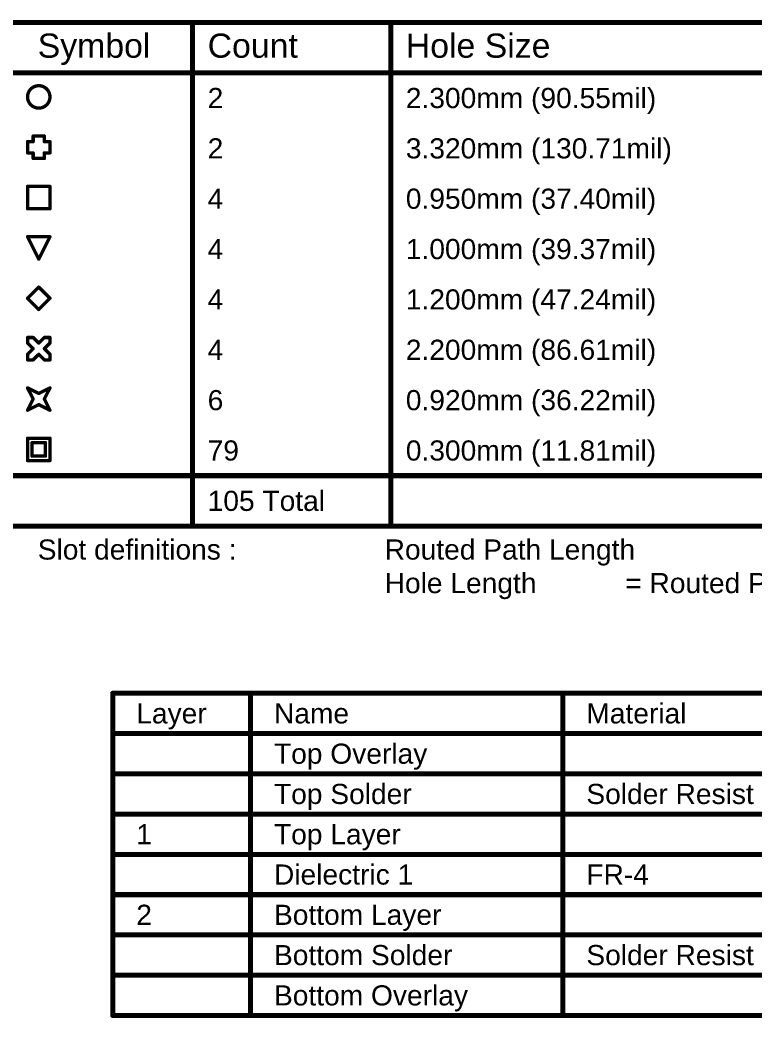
# Model space of a CAD drawing. Header units: inches. Extents: x -0.2 to 18.2, y -0.3 to 3.9.
# Drawn here: x 2.979 to 5.167, y 0.95 to 3.923 of the extents above; entities that cross this region are included whole.
import ezdxf

# ---------------------------------------------------------------- set-up
doc = ezdxf.new("R2010")
doc.units = ezdxf.units.IN
doc.header["$MEASUREMENT"] = 0
doc.layers.add('Dimension', color=6, linetype='Continuous')
doc.layers.add('Drill Drawing', color=1, linetype='Continuous')
doc.styles.add('Arial', font='', dxfattribs={"height": 0.2})
doc.styles.get('Arial').set_extended_font_data('Arial')

msp = doc.modelspace()

# ---------------------------------------------------------------- linework, layer by layer
at = {"layer": 'Dimension', "const_width": 0.015}
for points in [[(3.2551, 0.9577), (3.2551, 1.9177)], [(3.2551, 1.9177), (7.7939, 1.9177)], [(3.665, 0.9577), (3.665, 1.9177)], [(4.5948, 0.9577), (4.5948, 1.9177)], [(3.2551, 1.7977), (7.7939, 1.7977)], [(3.2551, 1.6777), (3.665, 1.6777)], [(3.665, 1.6777), (4.5948, 1.6777)], [(4.5948, 1.6777), (5.4545, 1.6777)], [(3.2551, 1.5577), (3.665, 1.5577)], [(3.665, 1.5577), (4.5948, 1.5577)], [(4.5948, 1.5577), (5.4545, 1.5577)], [(3.2551, 1.4377), (3.665, 1.4377)], [(3.665, 1.4377), (4.5948, 1.4377)], [(4.5948, 1.4377), (5.4545, 1.4377)], [(3.2551, 1.3177), (3.665, 1.3177)], [(3.665, 1.3177), (4.5948, 1.3177)], [(4.5948, 1.3177), (5.4545, 1.3177)], [(3.2551, 1.1977), (3.665, 1.1977)], [(3.665, 1.1977), (4.5948, 1.1977)], [(4.5948, 1.1977), (5.4545, 1.1977)], [(3.2551, 1.0777), (3.665, 1.0777)], [(3.665, 1.0777), (4.5948, 1.0777)], [(4.5948, 1.0777), (5.4545, 1.0777)], [(3.2551, 0.9577), (3.665, 0.9577)], [(3.665, 0.9577), (4.5948, 0.9577)], [(4.5948, 0.9577), (5.4545, 0.9577)]]:
    msp.add_lwpolyline(points, dxfattribs=at)
at = {"layer": 'Dimension', "const_width": 0.0075}
for points in [[(3.2514, 1.9177, 1), (3.2589, 1.9177, 1)], [(3.2514, 1.9177, 1), (3.2589, 1.9177, 1)], [(3.6613, 1.9177, 1), (3.6688, 1.9177, 1)], [(4.591, 1.9177, 1), (4.5985, 1.9177, 1)], [(3.2514, 1.7977, 1), (3.2589, 1.7977, 1)], [(3.2514, 1.6777, 1), (3.2589, 1.6777, 1)], [(3.6613, 1.6777, 1), (3.6688, 1.6777, 1)], [(3.6613, 1.6777, 1), (3.6688, 1.6777, 1)], [(4.591, 1.6777, 1), (4.5985, 1.6777, 1)], [(4.591, 1.6777, 1), (4.5985, 1.6777, 1)], [(3.2514, 1.5577, 1), (3.2589, 1.5577, 1)], [(3.6613, 1.5577, 1), (3.6688, 1.5577, 1)], [(3.6613, 1.5577, 1), (3.6688, 1.5577, 1)], [(4.591, 1.5577, 1), (4.5985, 1.5577, 1)], [(4.591, 1.5577, 1), (4.5985, 1.5577, 1)], [(3.2514, 1.4377, 1), (3.2589, 1.4377, 1)], [(3.6613, 1.4377, 1), (3.6688, 1.4377, 1)], [(3.6613, 1.4377, 1), (3.6688, 1.4377, 1)], [(4.591, 1.4377, 1), (4.5985, 1.4377, 1)], [(4.591, 1.4377, 1), (4.5985, 1.4377, 1)], [(3.2514, 1.3177, 1), (3.2589, 1.3177, 1)], [(3.6613, 1.3177, 1), (3.6688, 1.3177, 1)], [(3.6613, 1.3177, 1), (3.6688, 1.3177, 1)], [(4.591, 1.3177, 1), (4.5985, 1.3177, 1)], [(4.591, 1.3177, 1), (4.5985, 1.3177, 1)], [(3.2514, 1.1977, 1), (3.2589, 1.1977, 1)], [(3.6613, 1.1977, 1), (3.6688, 1.1977, 1)], [(3.6613, 1.1977, 1), (3.6688, 1.1977, 1)], [(4.591, 1.1977, 1), (4.5985, 1.1977, 1)], [(4.591, 1.1977, 1), (4.5985, 1.1977, 1)], [(3.2514, 1.0777, 1), (3.2589, 1.0777, 1)], [(3.6613, 1.0777, 1), (3.6688, 1.0777, 1)], [(3.6613, 1.0777, 1), (3.6688, 1.0777, 1)], [(4.591, 1.0777, 1), (4.5985, 1.0777, 1)], [(4.591, 1.0777, 1), (4.5985, 1.0777, 1)], [(3.2514, 0.9577, 1), (3.2589, 0.9577, 1)], [(3.2514, 0.9577, 1), (3.2589, 0.9577, 1)], [(3.6613, 0.9577, 1), (3.6688, 0.9577, 1)], [(3.6613, 0.9577, 1), (3.6688, 0.9577, 1)], [(3.6613, 0.9577, 1), (3.6688, 0.9577, 1)], [(4.591, 0.9577, 1), (4.5985, 0.9577, 1)], [(4.591, 0.9577, 1), (4.5985, 0.9577, 1)], [(4.591, 0.9577, 1), (4.5985, 0.9577, 1)]]:
    msp.add_lwpolyline(points, format="xyb", close=True, dxfattribs=at)
at = {"layer": 'Drill Drawing'}
for points, const_width in [([(2.9417, 3.9158), (18.1694, 3.9158)], 0.015), ([(3.4926, 2.4158), (3.4926, 3.9158)], 0.015), ([(4.0825, 2.4158), (4.0825, 3.9158)], 0.015), ([(2.9417, 3.7658), (18.1694, 3.7658)], 0.015), ([(3.0182, 3.5608), (3.0182, 3.5774)], 0.01), ([(3.0182, 3.5774), (3.0515, 3.5774)], 0.01), ([(3.0515, 3.5608), (3.0515, 3.5774)], 0.01), ([(3.0015, 3.5274), (3.0015, 3.5608)], 0.01), ([(3.0015, 3.5608), (3.0182, 3.5608)], 0.01), ([(3.0515, 3.5608), (3.0682, 3.5608)], 0.01), ([(3.0682, 3.5274), (3.0682, 3.5608)], 0.01), ([(3.0015, 3.5274), (3.0182, 3.5274)], 0.01), ([(3.0182, 3.5108), (3.0182, 3.5274)], 0.01), ([(3.0182, 3.5108), (3.0515, 3.5108)], 0.01), ([(3.0515, 3.5274), (3.0682, 3.5274)], 0.01), ([(3.0515, 3.5108), (3.0515, 3.5274)], 0.01), ([(3.0015, 3.4274), (3.0682, 3.4274)], 0.01), ([(3.0015, 3.3608), (3.0015, 3.4274)], 0.01), ([(3.0682, 3.3608), (3.0682, 3.4274)], 0.01), ([(3.0015, 3.3608), (3.0682, 3.3608)], 0.01), ([(3.0015, 3.2774), (3.0682, 3.2774)], 0.01), ([(3.0015, 3.2774), (3.0349, 3.2108)], 0.01), ([(3.0349, 3.2108), (3.0682, 3.2774)], 0.01), ([(3.0015, 3.0941), (3.0349, 3.1274)], 0.01), ([(3.0349, 3.1274), (3.0682, 3.0941)], 0.01), ([(3.0015, 3.0941), (3.0349, 3.0608)], 0.01), ([(3.0349, 3.0608), (3.0682, 3.0941)], 0.01), ([(3.0015, 2.9608), (3.0015, 2.9774)], 0.01), ([(3.0015, 2.9774), (3.0182, 2.9774)], 0.01), ([(3.0182, 2.9774), (3.0349, 2.9608)], 0.01), ([(3.0349, 2.9608), (3.0515, 2.9774)], 0.01), ([(3.0515, 2.9774), (3.0682, 2.9774)], 0.01), ([(3.0682, 2.9608), (3.0682, 2.9774)], 0.01), ([(3.0015, 2.9608), (3.0182, 2.9441)], 0.01), ([(3.0015, 2.9274), (3.0182, 2.9441)], 0.01), ([(3.0515, 2.9441), (3.0682, 2.9608)], 0.01), ([(3.0515, 2.9441), (3.0682, 2.9274)], 0.01), ([(3.0015, 2.9108), (3.0015, 2.9274)], 0.01), ([(3.0015, 2.9108), (3.0182, 2.9108)], 0.01), ([(3.0182, 2.9108), (3.0349, 2.9274)], 0.01), ([(3.0349, 2.9274), (3.0515, 2.9108)], 0.01), ([(3.0515, 2.9108), (3.0682, 2.9108)], 0.01), ([(3.0682, 2.9108), (3.0682, 2.9274)], 0.01), ([(3.0015, 2.8274), (3.0349, 2.8108)], 0.01), ([(3.0015, 2.8274), (3.0182, 2.7941)], 0.01), ([(3.0349, 2.8108), (3.0682, 2.8274)], 0.01), ([(3.0515, 2.7941), (3.0682, 2.8274)], 0.01), ([(3.0015, 2.7608), (3.0182, 2.7941)], 0.01), ([(3.0515, 2.7941), (3.0682, 2.7608)], 0.01), ([(3.0015, 2.7608), (3.0349, 2.7774)], 0.01), ([(3.0349, 2.7774), (3.0682, 2.7608)], 0.01), ([(3.0015, 2.6774), (3.0682, 2.6774)], 0.01), ([(3.0015, 2.6108), (3.0015, 2.6774)], 0.01), ([(3.0682, 2.6108), (3.0682, 2.6774)], 0.01), ([(3.0149, 2.6641), (3.0549, 2.6641)], 0.01), ([(3.0149, 2.6241), (3.0149, 2.6641)], 0.01), ([(3.0549, 2.6241), (3.0549, 2.6641)], 0.01), ([(3.0149, 2.6241), (3.0549, 2.6241)], 0.01), ([(3.0015, 2.6108), (3.0682, 2.6108)], 0.01), ([(2.9417, 2.5658), (18.1694, 2.5658)], 0.015), ([(2.9417, 2.4158), (18.1694, 2.4158)], 0.015)]:
    msp.add_lwpolyline(points, dxfattribs=dict(at, const_width=const_width))
for points, const_width in [([(3.4889, 3.9158, 1), (3.4964, 3.9158, 1)], 0.0075), ([(4.0787, 3.9158, 1), (4.0862, 3.9158, 1)], 0.0075), ([(3.0682, 3.6941, 1), (3.0015, 3.6941, 1)], 0.01), ([(2.999, 3.6941, 1), (3.004, 3.6941, 1)], 0.005), ([(3.0657, 3.6941, 1), (3.0707, 3.6941, 1)], 0.005), ([(3.0157, 3.5774, 1), (3.0207, 3.5774, 1)], 0.005), ([(3.0157, 3.5774, 1), (3.0207, 3.5774, 1)], 0.005), ([(3.049, 3.5774, 1), (3.054, 3.5774, 1)], 0.005), ([(3.049, 3.5774, 1), (3.054, 3.5774, 1)], 0.005), ([(2.999, 3.5608, 1), (3.004, 3.5608, 1)], 0.005), ([(2.999, 3.5608, 1), (3.004, 3.5608, 1)], 0.005), ([(3.0157, 3.5608, 1), (3.0207, 3.5608, 1)], 0.005), ([(3.0157, 3.5608, 1), (3.0207, 3.5608, 1)], 0.005), ([(3.049, 3.5608, 1), (3.054, 3.5608, 1)], 0.005), ([(3.049, 3.5608, 1), (3.054, 3.5608, 1)], 0.005), ([(3.0657, 3.5608, 1), (3.0707, 3.5608, 1)], 0.005), ([(3.0657, 3.5608, 1), (3.0707, 3.5608, 1)], 0.005), ([(2.999, 3.5274, 1), (3.004, 3.5274, 1)], 0.005), ([(2.999, 3.5274, 1), (3.004, 3.5274, 1)], 0.005), ([(3.0157, 3.5274, 1), (3.0207, 3.5274, 1)], 0.005), ([(3.0157, 3.5274, 1), (3.0207, 3.5274, 1)], 0.005), ([(3.0157, 3.5108, 1), (3.0207, 3.5108, 1)], 0.005), ([(3.0157, 3.5108, 1), (3.0207, 3.5108, 1)], 0.005), ([(3.049, 3.5274, 1), (3.054, 3.5274, 1)], 0.005), ([(3.049, 3.5274, 1), (3.054, 3.5274, 1)], 0.005), ([(3.049, 3.5108, 1), (3.054, 3.5108, 1)], 0.005), ([(3.049, 3.5108, 1), (3.054, 3.5108, 1)], 0.005), ([(3.0657, 3.5274, 1), (3.0707, 3.5274, 1)], 0.005), ([(3.0657, 3.5274, 1), (3.0707, 3.5274, 1)], 0.005), ([(2.999, 3.4274, 1), (3.004, 3.4274, 1)], 0.005), ([(2.999, 3.4274, 1), (3.004, 3.4274, 1)], 0.005), ([(3.0657, 3.4274, 1), (3.0707, 3.4274, 1)], 0.005), ([(3.0657, 3.4274, 1), (3.0707, 3.4274, 1)], 0.005), ([(2.999, 3.3608, 1), (3.004, 3.3608, 1)], 0.005), ([(2.999, 3.3608, 1), (3.004, 3.3608, 1)], 0.005), ([(3.0657, 3.3608, 1), (3.0707, 3.3608, 1)], 0.005), ([(3.0657, 3.3608, 1), (3.0707, 3.3608, 1)], 0.005), ([(2.999, 3.2774, 1), (3.004, 3.2774, 1)], 0.005), ([(2.999, 3.2774, 1), (3.004, 3.2774, 1)], 0.005), ([(3.0657, 3.2774, 1), (3.0707, 3.2774, 1)], 0.005), ([(3.0657, 3.2774, 1), (3.0707, 3.2774, 1)], 0.005), ([(3.0324, 3.2108, 1), (3.0374, 3.2108, 1)], 0.005), ([(3.0324, 3.2108, 1), (3.0374, 3.2108, 1)], 0.005), ([(3.0324, 3.1274, 1), (3.0374, 3.1274, 1)], 0.005), ([(3.0324, 3.1274, 1), (3.0374, 3.1274, 1)], 0.005), ([(2.999, 3.0941, 1), (3.004, 3.0941, 1)], 0.005), ([(2.999, 3.0941, 1), (3.004, 3.0941, 1)], 0.005), ([(3.0657, 3.0941, 1), (3.0707, 3.0941, 1)], 0.005), ([(3.0657, 3.0941, 1), (3.0707, 3.0941, 1)], 0.005), ([(3.0324, 3.0608, 1), (3.0374, 3.0608, 1)], 0.005), ([(3.0324, 3.0608, 1), (3.0374, 3.0608, 1)], 0.005), ([(2.999, 2.9774, 1), (3.004, 2.9774, 1)], 0.005), ([(2.999, 2.9774, 1), (3.004, 2.9774, 1)], 0.005), ([(3.0157, 2.9774, 1), (3.0207, 2.9774, 1)], 0.005), ([(3.0157, 2.9774, 1), (3.0207, 2.9774, 1)], 0.005), ([(3.049, 2.9774, 1), (3.054, 2.9774, 1)], 0.005), ([(3.049, 2.9774, 1), (3.054, 2.9774, 1)], 0.005), ([(3.0657, 2.9774, 1), (3.0707, 2.9774, 1)], 0.005), ([(3.0657, 2.9774, 1), (3.0707, 2.9774, 1)], 0.005), ([(2.999, 2.9608, 1), (3.004, 2.9608, 1)], 0.005), ([(2.999, 2.9608, 1), (3.004, 2.9608, 1)], 0.005), ([(3.0157, 2.9441, 1), (3.0207, 2.9441, 1)], 0.005), ([(3.0157, 2.9441, 1), (3.0207, 2.9441, 1)], 0.005), ([(3.0324, 2.9608, 1), (3.0374, 2.9608, 1)], 0.005), ([(3.0324, 2.9608, 1), (3.0374, 2.9608, 1)], 0.005), ([(3.049, 2.9441, 1), (3.054, 2.9441, 1)], 0.005), ([(3.049, 2.9441, 1), (3.054, 2.9441, 1)], 0.005), ([(3.0657, 2.9608, 1), (3.0707, 2.9608, 1)], 0.005), ([(3.0657, 2.9608, 1), (3.0707, 2.9608, 1)], 0.005), ([(2.999, 2.9274, 1), (3.004, 2.9274, 1)], 0.005), ([(2.999, 2.9274, 1), (3.004, 2.9274, 1)], 0.005), ([(2.999, 2.9108, 1), (3.004, 2.9108, 1)], 0.005), ([(2.999, 2.9108, 1), (3.004, 2.9108, 1)], 0.005), ([(3.0157, 2.9108, 1), (3.0207, 2.9108, 1)], 0.005), ([(3.0157, 2.9108, 1), (3.0207, 2.9108, 1)], 0.005), ([(3.0324, 2.9274, 1), (3.0374, 2.9274, 1)], 0.005), ([(3.0324, 2.9274, 1), (3.0374, 2.9274, 1)], 0.005), ([(3.049, 2.9108, 1), (3.054, 2.9108, 1)], 0.005), ([(3.049, 2.9108, 1), (3.054, 2.9108, 1)], 0.005), ([(3.0657, 2.9274, 1), (3.0707, 2.9274, 1)], 0.005), ([(3.0657, 2.9274, 1), (3.0707, 2.9274, 1)], 0.005), ([(3.0657, 2.9108, 1), (3.0707, 2.9108, 1)], 0.005), ([(3.0657, 2.9108, 1), (3.0707, 2.9108, 1)], 0.005), ([(2.999, 2.8274, 1), (3.004, 2.8274, 1)], 0.005), ([(2.999, 2.8274, 1), (3.004, 2.8274, 1)], 0.005), ([(3.0657, 2.8274, 1), (3.0707, 2.8274, 1)], 0.005), ([(3.0657, 2.8274, 1), (3.0707, 2.8274, 1)], 0.005), ([(3.0157, 2.7941, 1), (3.0207, 2.7941, 1)], 0.005), ([(3.0157, 2.7941, 1), (3.0207, 2.7941, 1)], 0.005), ([(3.0324, 2.8108, 1), (3.0374, 2.8108, 1)], 0.005), ([(3.0324, 2.8108, 1), (3.0374, 2.8108, 1)], 0.005), ([(3.049, 2.7941, 1), (3.054, 2.7941, 1)], 0.005), ([(3.049, 2.7941, 1), (3.054, 2.7941, 1)], 0.005), ([(2.999, 2.7608, 1), (3.004, 2.7608, 1)], 0.005), ([(2.999, 2.7608, 1), (3.004, 2.7608, 1)], 0.005), ([(3.0324, 2.7774, 1), (3.0374, 2.7774, 1)], 0.005), ([(3.0324, 2.7774, 1), (3.0374, 2.7774, 1)], 0.005), ([(3.0657, 2.7608, 1), (3.0707, 2.7608, 1)], 0.005), ([(3.0657, 2.7608, 1), (3.0707, 2.7608, 1)], 0.005), ([(2.999, 2.6774, 1), (3.004, 2.6774, 1)], 0.005), ([(2.999, 2.6774, 1), (3.004, 2.6774, 1)], 0.005), ([(3.0657, 2.6774, 1), (3.0707, 2.6774, 1)], 0.005), ([(3.0657, 2.6774, 1), (3.0707, 2.6774, 1)], 0.005), ([(3.0124, 2.6641, 1), (3.0174, 2.6641, 1)], 0.005), ([(3.0124, 2.6641, 1), (3.0174, 2.6641, 1)], 0.005), ([(3.0524, 2.6641, 1), (3.0574, 2.6641, 1)], 0.005), ([(3.0524, 2.6641, 1), (3.0574, 2.6641, 1)], 0.005), ([(3.0124, 2.6241, 1), (3.0174, 2.6241, 1)], 0.005), ([(3.0124, 2.6241, 1), (3.0174, 2.6241, 1)], 0.005), ([(3.0524, 2.6241, 1), (3.0574, 2.6241, 1)], 0.005), ([(3.0524, 2.6241, 1), (3.0574, 2.6241, 1)], 0.005), ([(2.999, 2.6108, 1), (3.004, 2.6108, 1)], 0.005), ([(2.999, 2.6108, 1), (3.004, 2.6108, 1)], 0.005), ([(3.0657, 2.6108, 1), (3.0707, 2.6108, 1)], 0.005), ([(3.0657, 2.6108, 1), (3.0707, 2.6108, 1)], 0.005), ([(3.4889, 2.4158, 1), (3.4964, 2.4158, 1)], 0.0075), ([(4.0787, 2.4158, 1), (4.0862, 2.4158, 1)], 0.0075)]:
    msp.add_lwpolyline(points, format="xyb", close=True, dxfattribs=dict(at, const_width=const_width))

# ---------------------------------------------------------------- texts
at = {"layer": 'Dimension', "style": 'Arial'}
for s, p in [('Layer', (3.3251, 1.8277)), ('Name', (3.735, 1.8277)), ('Material', (4.6648, 1.8277)), ('Top Overlay', (3.735, 1.7077)), ('Top Solder', (3.735, 1.5877)), ('Solder Resist', (4.6648, 1.5877)), ('1', (3.3251, 1.4677)), ('Top Layer', (3.735, 1.4677)), ('Dielectric 1', (3.735, 1.3477)), ('FR-4', (4.6648, 1.3477)), ('2', (3.3251, 1.2277)), ('Bottom Layer', (3.735, 1.2277)), ('Bottom Solder', (3.735, 1.1077)), ('Solder Resist', (4.6648, 1.1077)), ('Bottom Overlay', (3.735, 0.9877))]:
    msp.add_text(s, height=0.06, dxfattribs=at).set_placement(p)
at = {"layer": 'Drill Drawing', "style": 'Arial'}
for s, height, p in [('Symbol', 0.072, (3.0318, 3.8108)), ('Count', 0.072, (3.5376, 3.8108)), ('Hole Size', 0.072, (4.1275, 3.8108)), ('2', 0.06, (3.5376, 3.6608)), ('2.300mm (90.55mil)', 0.06, (4.1275, 3.6608)), ('2', 0.06, (3.5376, 3.5108)), ('3.320mm (130.71mil)', 0.06, (4.1275, 3.5108)), ('4', 0.06, (3.5376, 3.3608)), ('0.950mm (37.40mil)', 0.06, (4.1275, 3.3608)), ('4', 0.06, (3.5376, 3.2108)), ('1.000mm (39.37mil)', 0.06, (4.1275, 3.2108)), ('1.200mm (47.24mil)', 0.06, (4.1275, 3.0608)), ('4', 0.06, (3.5376, 3.0608)), ('2.200mm (86.61mil)', 0.06, (4.1275, 2.9108)), ('4', 0.06, (3.5376, 2.9108)), ('6', 0.06, (3.5376, 2.7608)), ('0.920mm (36.22mil)', 0.06, (4.1275, 2.7608)), ('79', 0.06, (3.5376, 2.6108)), ('0.300mm (11.81mil)', 0.06, (4.1275, 2.6108)), ('105 Total', 0.06, (3.5376, 2.4608)), ('Slot definitions :', 0.06, (3.0318, 2.3158)), ('Routed Path Length', 0.06, (4.0644, 2.3158)), ('Hole Length', 0.06, (4.0644, 2.2158)), (' = Routed Path Length + Tool Size = Slot length as defined in the PCB layout', 0.06, (4.7572, 2.2158))]:
    msp.add_text(s, height=height, dxfattribs=at).set_placement(p)

doc.saveas('drawing.dxf')
